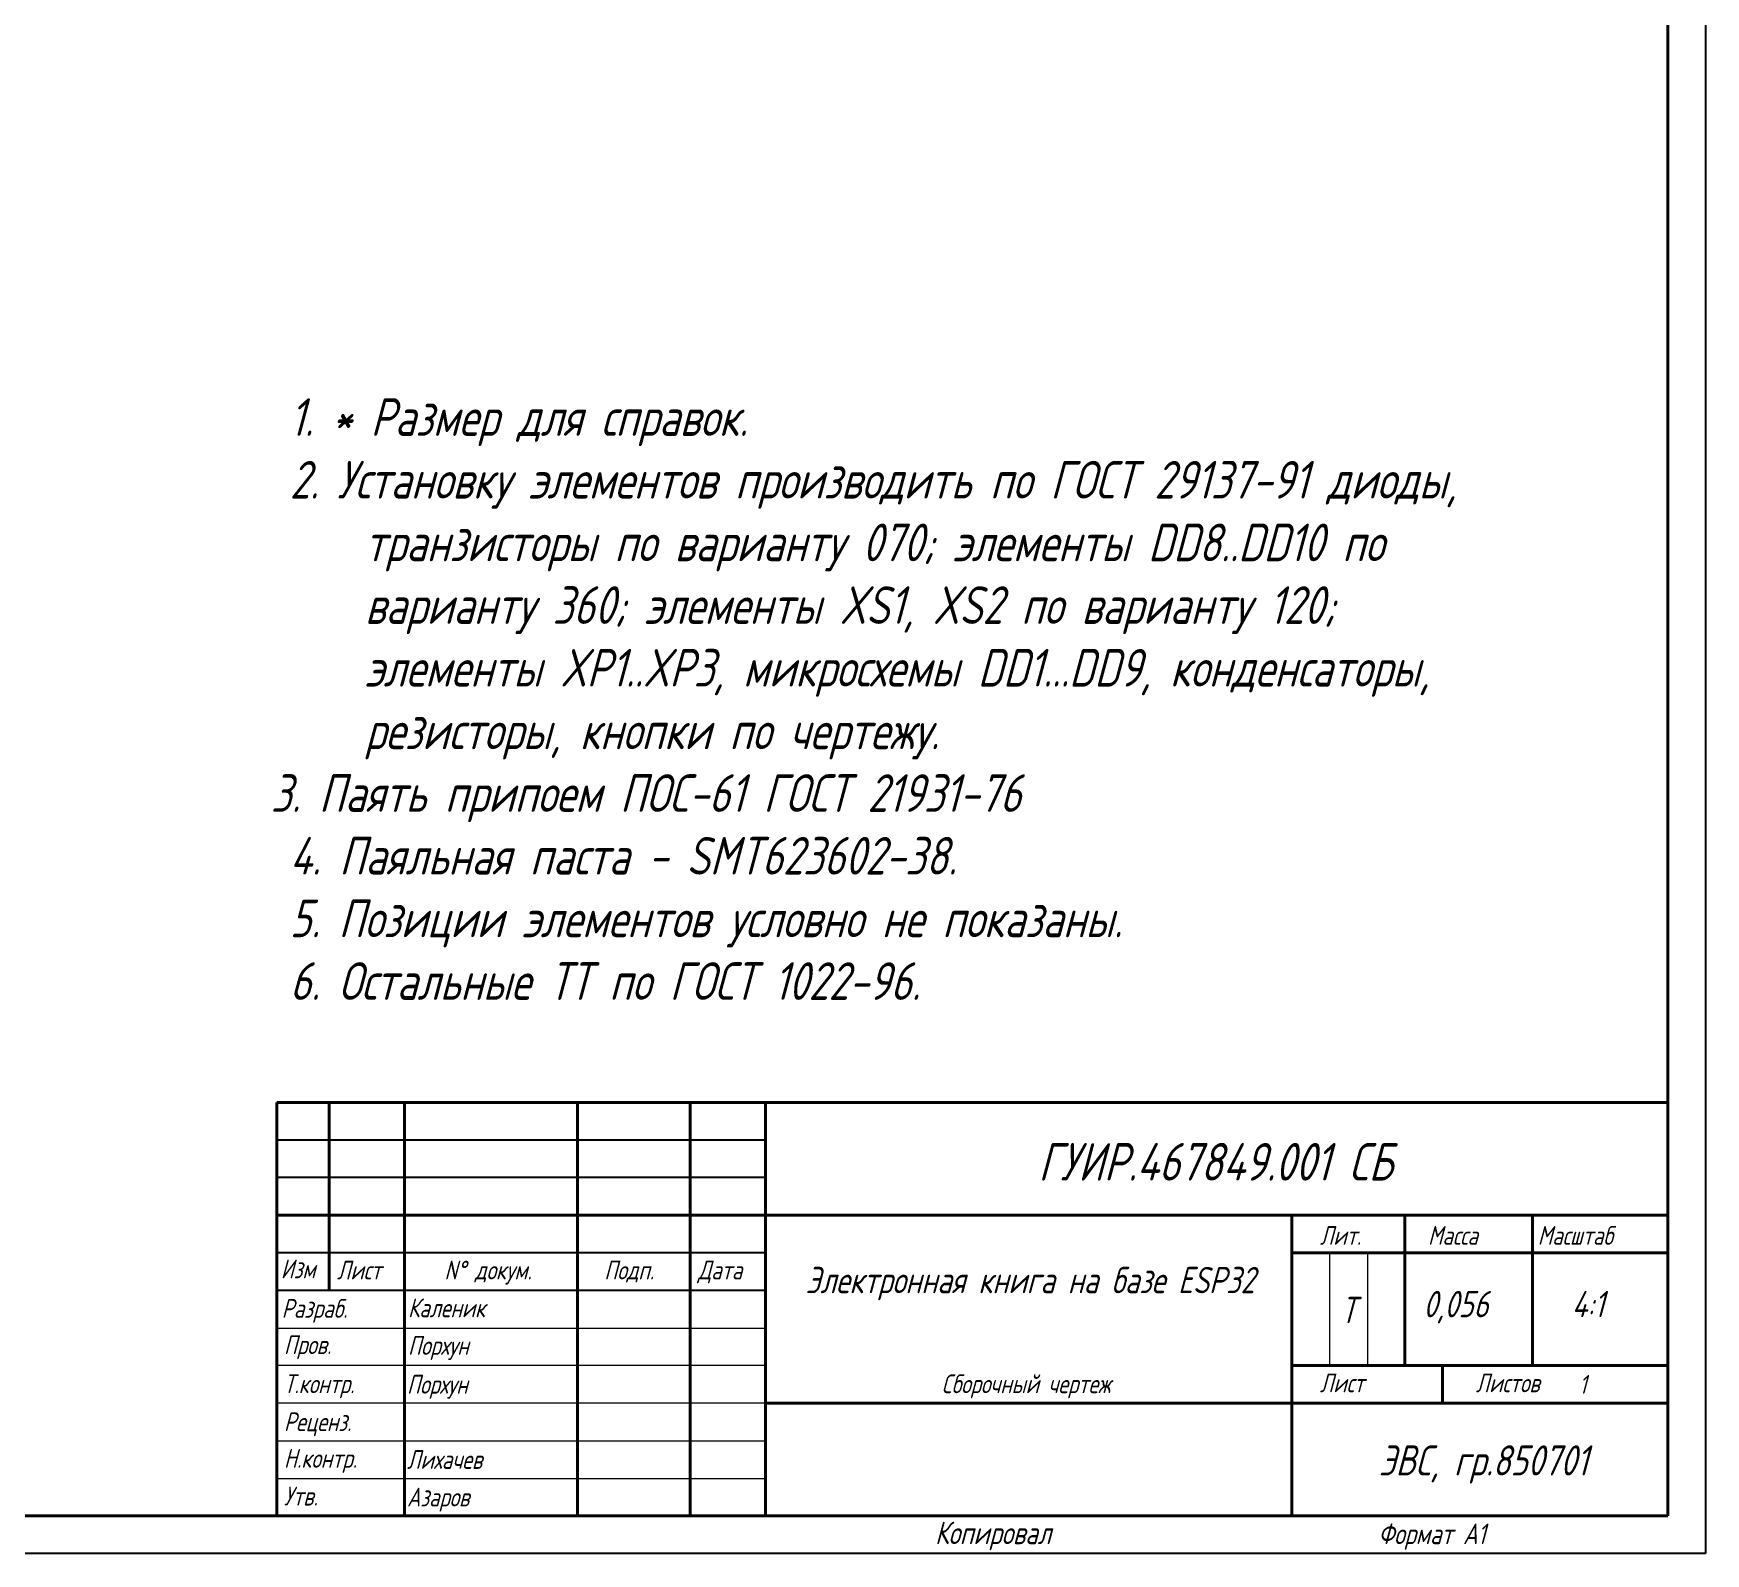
# Model space of a CAD drawing. Extents: x 882 to 2872, y 74 to 1007.
# Drawn here: x 2370.2 to 2592.5, y 73.6 to 275.8 of the extents above; entities that cross this region are included whole.
import ezdxf

# ---------------------------------------------------------------- set-up
doc = ezdxf.new("R2010")
doc.units = 0
doc.header["$MEASUREMENT"] = 0
doc.layers.get('0').update_dxf_attribs({"linetype": 'CONTINUOUS'})
doc.layers.add('KONTUR', color=7, linetype='CONTINUOUS')
for name, color, linetype, lineweight in [('Основная', 7, 'CONTINUOUS', 40), ('текст', 7, 'CONTINUOUS', 30), ('тонкая', 7, 'CONTINUOUS', 20)]:
    doc.layers.add(name, color=color, linetype=linetype, lineweight=lineweight)
doc.styles.add('стиль1', font='romans.shx', dxfattribs={"width": 0.75, "oblique": 15, "height": 3.5})

msp = doc.modelspace()

# ---------------------------------------------------------------- linework, layer by layer
for p, q in [((2467.53772, 128.56982), (2402.53772, 128.56982)), ((2467.53772, 123.56982), (2402.53772, 123.56982)), ((2467.53772, 113.56982), (2402.53772, 113.56982)), ((2467.53772, 108.56982), (2402.53772, 108.56982)), ((2537.53772, 78.56982), (2537.53772, 78.56982))]:
    msp.add_line(p, q)
at = {"layer": 'KONTUR'}
for p, q in [((2592.53772, 667.56982), (2592.53772, 73.56982)), ((2592.53772, 73.56982), (1751.53772, 73.56982))]:
    msp.add_line(p, q, dxfattribs=at)
at = {"layer": 'Основная'}
for p, q in [((2587.53772, 78.56982), (2587.53772, 662.56982)), ((2402.53772, 133.56982), (2402.53772, 78.56982)), ((2587.53772, 133.56982), (2402.53772, 133.56982)), ((2402.53772, 133.56982), (2402.53772, 78.56982)), ((2409.53772, 108.56982), (2409.53772, 133.56982)), ((2419.53772, 133.56982), (2419.53772, 78.56982)), ((2442.53772, 78.56982), (2442.53772, 133.56982)), ((2457.53772, 133.56982), (2457.53772, 78.56982)), ((2467.53772, 133.56982), (2467.53772, 78.56982)), ((2402.53772, 118.56982), (2587.53772, 118.56982)), ((2537.53772, 118.56982), (2537.53772, 78.56982)), ((2552.53772, 118.56982), (2552.53772, 98.56982)), ((2569.53772, 118.56982), (2569.53772, 98.56982)), ((2537.53772, 113.56982), (2587.53772, 113.56982)), ((2587.53772, 98.56982), (2537.53772, 98.56982)), ((2557.53772, 98.56982), (2557.53772, 93.56982)), ((2587.53772, 93.56982), (2467.53772, 93.56982)), ((2587.53772, 78.56982), (1759.53772, 78.56982))]:
    msp.add_line(p, q, dxfattribs=at)
at = {"layer": 'тонкая'}
for p, q in [((2542.52536, 113.36112), (2542.52536, 98.56982)), ((2547.60331, 113.36112), (2547.60331, 98.56982)), ((2402.53772, 103.56982), (2467.53772, 103.56982)), ((2467.53772, 98.56982), (2402.53772, 98.56982)), ((2467.53772, 93.56982), (2402.53772, 93.56982))]:
    msp.add_line(p, q, dxfattribs=at)
for points in [[(2402.53772, 88.56982), (2467.53772, 88.56982)], [(2402.53772, 83.56982), (2467.53772, 83.56982)]]:
    msp.add_lwpolyline(points, dxfattribs=at)

# ---------------------------------------------------------------- texts
at = {"insert": (2399.27305, 227.23081), "char_height": 5, "attachment_point": 1, "style": 'стиль1'}
msp.add_mtext_dynamic_manual_height_columns('\\pxi-3,l4,t4;1. * Размер для справок.\\P\\pi-2,l3;2. Установку элементов производить по ГОСТ 29137-91 диоды, транзисторы по варианту 070; элементы DD8..DD10 по варианту 360; элементы XS1, XS2 по варианту 120; элементы XP1..XP3, микросхемы DD1...DD9, конденсаторы, резисторы, кнопки по чертежу.\\P\\pi0,l0,tz; 3. Паять припоем ПОС-61 ГОСТ 21931-76\\P\\pi-3,l4,t4;4. Паяльная паста - SMT623602-38.\\P5. Позиции элементов условно не показаны.\\P6. Остальные ТТ по ГОСТ 1022-96.', width=182.5, gutter_width=17.5, heights=[0], dxfattribs=at)
at = {"layer": 'текст', "style": 'стиль1', "oblique": 15, "width": 0.75}
for s, height, p in [('Лит.', 2.5, (2541.25569, 114.635)), ('Масса', 2.5, (2555.63019, 114.635)), ('Масштаб', 2.5, (2570.22241, 114.635)), ('Изм', 2.5, (2403.08285, 110.18193)), ('Лист', 2.5, (2410.55861, 110.03163)), ('N%%d докум. ', 2.5, (2424.84228, 110.03163)), ('Подп.', 2.5, (2446.09478, 110.03163)), ('Дата', 2.5, (2458.54589, 110.03163)), ('Разраб.', 2.5, (2403.19902, 104.931)), ('Каленик', 2.5, (2420, 105)), ('0,056', 3.5, (2555, 105)), ('4:1', 3.5, (2574.74312, 105.00683)), ('Пров.', 2.5, (2403.49992, 100.09888)), ('Порхун', 2.5, (2420, 100)), ('Т.контр.', 2.5, (2403.49992, 94.90397)), ('Порхун', 2.5, (2419.86615, 94.83333)), ('Лист', 2.5, (2541.25569, 95.02113)), ('Листов', 2.5, (2561.9801, 95.02113)), ('Реценз.', 2.5, (2403.49992, 89.85451)), ('Н.контр.', 2.5, (2403.49992, 84.98175)), ('Лихачев', 2.5, (2419.86615, 84.83333)), ('Утв.', 2.5, (2403.49992, 79.96214)), ('Азаров', 2.5, (2419.86615, 79.83333)), ('Копировал', 3, (2490.07325, 74.81982)), ('Формат А1', 2.75, (2549.00182, 74.81982))]:
    msp.add_text(s, height=height, dxfattribs=at).set_placement(p)
at = {"layer": 'текст', "attachment_point": 5, "style": 'стиль1'}
for s, width, gutter_width, heights, insert, char_height in [('\\pxt13;ГУИР.467849.001 СБ', 119.651169, 75, [14.84043], (2527.36331, 125.68141), 5), ('Электронная книга на базе ESP32', 68.5574826, 75, [24.52443], (2502.70775, 109.47379), 3.5), ('\\pxqc;Т', 5.0096694, 17.5, [14.68802], (2545.03019, 105.96547), 3.5), ('\\pxt13;Сборочный чертеж', 68.0242575, 75, [0], (2502.16671, 95.80962), 2.5), ('1', 7.1520442, 17.5, [3.18399], (2576.20999, 96.07254), 2.5), ('\\pxqc,t13;ЭВС, гр.850701', 68.0242575, 75, [16.93173], (2562.99322, 85.42056), 4)]:
    msp.add_mtext_dynamic_manual_height_columns(s, width=width, gutter_width=gutter_width, heights=heights, dxfattribs=dict(at, insert=insert, char_height=char_height))

doc.saveas('drawing.dxf')
